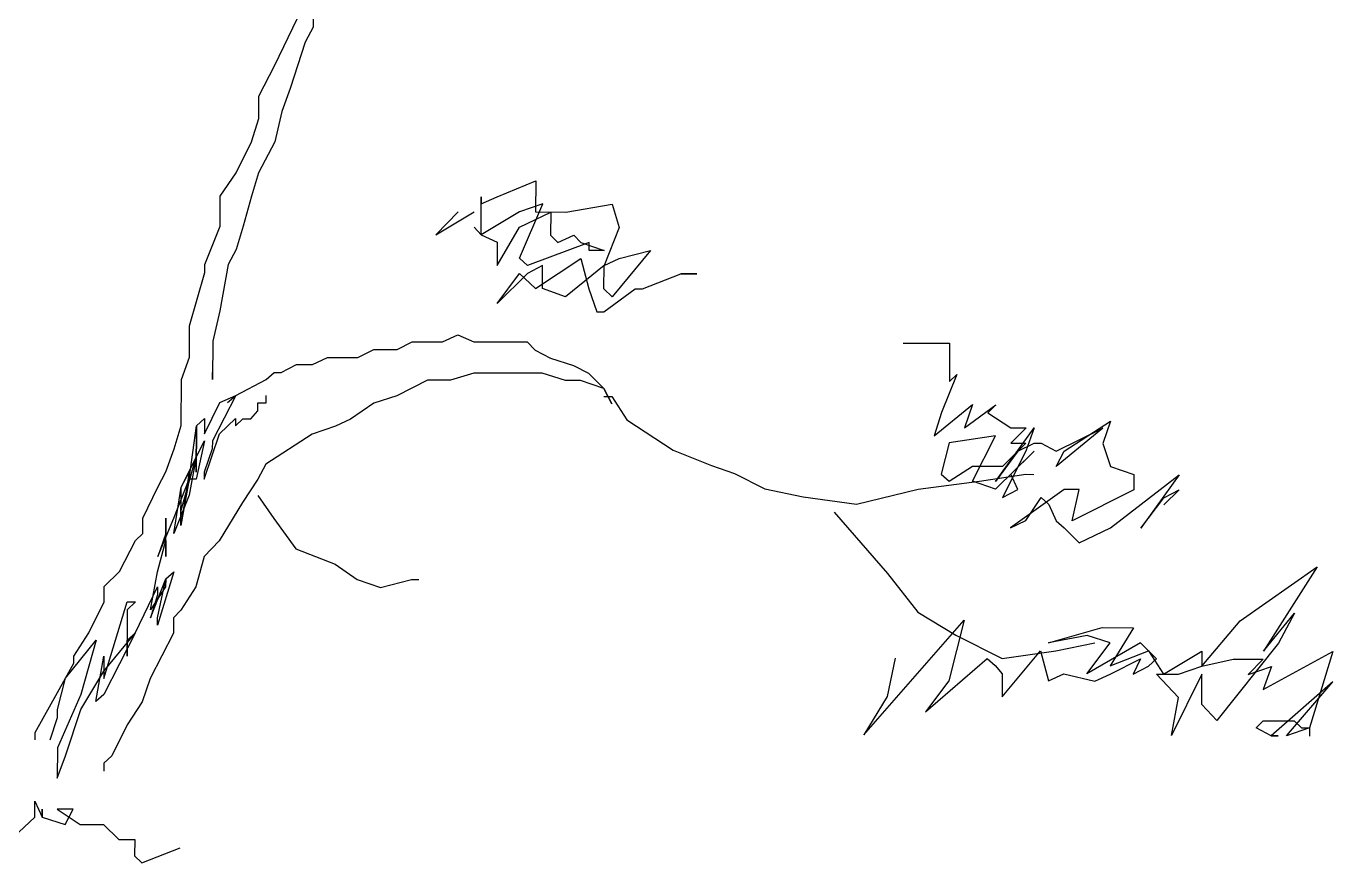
# Model space of a CAD drawing. Extents: x 2.52 to 6.06, y 1.1 to 8.22.
# Drawn here: x 4.393 to 5.476, y 5.581 to 6.275 of the extents above; entities that cross this region are included whole.
import ezdxf

# ---------------------------------------------------------------- set-up
doc = ezdxf.new("R2010")
doc.units = 0
doc.header["$LTSCALE"] = 0.4
doc.header["$MEASUREMENT"] = 0
doc.layers.add('CERCHA', color=7, linetype='CONTINUOUS')

msp = doc.modelspace()

# ---------------------------------------------------------------- linework, layer by layer
at = {"layer": 'CERCHA'}
for p, q in [((4.6307, 6.2996), (4.6306, 6.2745)), ((4.5988, 6.2429), (4.6173, 6.2812)), ((4.6306, 6.2745), (4.6239, 6.262)), ((4.6239, 6.262), (4.6113, 6.2236)), ((4.5854, 6.2171), (4.5988, 6.2429)), ((4.5854, 6.1986), (4.5854, 6.2171)), ((4.6113, 6.2236), (4.6046, 6.2044)), ((4.5794, 6.1794), (4.5854, 6.1986)), ((4.6046, 6.2044), (4.5986, 6.1794)), ((4.5668, 6.1536), (4.5794, 6.1794)), ((4.5986, 6.1794), (4.5852, 6.1535)), ((4.5534, 6.1344), (4.5668, 6.1536)), ((4.5852, 6.1535), (4.5793, 6.1344)), ((4.7831, 6.1338), (4.8149, 6.147)), ((4.8149, 6.147), (4.8148, 6.1212)), ((4.5534, 6.1093), (4.5534, 6.1344)), ((4.5793, 6.1344), (4.5726, 6.1093)), ((4.7697, 6.1021), (4.7698, 6.1338)), ((4.7698, 6.1279), (4.7831, 6.1338)), ((4.7698, 6.1338), (4.7698, 6.1279)), ((4.7321, 6.1022), (4.7639, 6.1213)), ((4.7506, 6.1213), (4.7321, 6.1022)), ((4.8015, 6.1212), (4.7697, 6.1021)), ((4.8014, 6.0828), (4.8208, 6.1278)), ((4.8208, 6.1278), (4.8015, 6.1212)), ((4.8015, 6.1086), (4.8274, 6.1211)), ((4.8148, 6.1212), (4.8399, 6.1211)), ((4.8274, 6.1211), (4.8273, 6.1019)), ((4.8399, 6.1211), (4.8784, 6.1276)), ((4.8784, 6.1276), (4.8842, 6.1084)), ((4.5407, 6.0776), (4.5534, 6.1093)), ((4.5726, 6.1093), (4.5666, 6.0901)), ((4.7638, 6.1087), (4.7697, 6.1021)), ((4.783, 6.0769), (4.8015, 6.1086)), ((4.8842, 6.1084), (4.8716, 6.0767)), ((4.7697, 6.1021), (4.783, 6.0961)), ((4.8273, 6.1019), (4.8332, 6.096)), ((4.8332, 6.096), (4.8465, 6.1019)), ((4.8465, 6.1019), (4.8524, 6.0959)), ((4.5666, 6.0901), (4.5599, 6.0775)), ((4.783, 6.0961), (4.783, 6.0769)), ((4.8591, 6.0959), (4.8081, 6.0769)), ((4.8524, 6.0959), (4.8716, 6.0892)), ((4.8591, 6.0893), (4.8591, 6.0959)), ((4.8716, 6.0892), (4.8591, 6.0893)), ((4.91, 6.0891), (4.8782, 6.0508)), ((4.8841, 6.0826), (4.91, 6.0891)), ((4.5407, 6.0709), (4.5407, 6.0776)), ((4.5599, 6.0775), (4.5532, 6.0392)), ((4.8081, 6.0769), (4.8014, 6.0828)), ((4.8206, 6.0768), (4.808, 6.0702)), ((4.8147, 6.0576), (4.8524, 6.0827)), ((4.8206, 6.0576), (4.8206, 6.0768)), ((4.8716, 6.0767), (4.8397, 6.0509)), ((4.8524, 6.0827), (4.859, 6.0575)), ((4.8715, 6.0575), (4.8716, 6.0767)), ((4.8716, 6.0767), (4.8841, 6.0826)), ((4.528, 6.0267), (4.5407, 6.0709)), ((4.7829, 6.0452), (4.8014, 6.0702)), ((4.808, 6.0702), (4.7829, 6.0452)), ((4.8014, 6.0702), (4.8147, 6.0576)), ((4.9033, 6.0574), (4.9351, 6.0699)), ((4.9484, 6.0698), (4.9351, 6.0699)), ((4.9351, 6.0699), (4.9484, 6.0698)), ((4.8397, 6.0509), (4.8206, 6.0576)), ((4.859, 6.0575), (4.8656, 6.0383)), ((4.8782, 6.0508), (4.8715, 6.0575)), ((4.8715, 6.0383), (4.8974, 6.0574)), ((4.8974, 6.0574), (4.9033, 6.0574)), ((4.5532, 6.0392), (4.5472, 6.0141)), ((4.8656, 6.0383), (4.8715, 6.0383)), ((4.528, 6.0008), (4.528, 6.0267)), ((4.5472, 6.0141), (4.5471, 5.9823)), ((4.7, 6.007), (4.7126, 6.0136)), ((4.7126, 6.0136), (4.7377, 6.0135)), ((4.7377, 6.0135), (4.7503, 6.0194)), ((4.7503, 6.0194), (4.7636, 6.0135)), ((4.7636, 6.0135), (4.8079, 6.0134)), ((4.8079, 6.0134), (4.8145, 6.0067)), ((5.1195, 6.0125), (5.1579, 6.0124)), ((5.1579, 6.0124), (5.1579, 5.9806)), ((4.5213, 5.9824), (4.528, 6.0008)), ((4.6299, 5.9946), (4.6424, 6.0005)), ((4.6424, 6.0005), (4.6675, 6.0004)), ((4.6675, 6.0004), (4.6808, 6.0071)), ((4.6808, 6.0071), (4.7, 6.007)), ((4.8145, 6.0067), (4.8271, 6)), ((4.8271, 6), (4.8462, 5.994)), ((4.604, 5.9881), (4.6166, 5.9947)), ((4.6166, 5.9947), (4.6299, 5.9946)), ((4.8462, 5.994), (4.8588, 5.9874)), ((4.5212, 5.944), (4.5213, 5.9824)), ((4.5471, 5.9882), (4.5471, 5.9823)), ((4.5471, 5.9823), (4.5471, 5.9882)), ((4.5663, 5.969), (4.5914, 5.9822)), ((4.5914, 5.9822), (4.5981, 5.9881)), ((4.5981, 5.9881), (4.604, 5.9881)), ((4.7251, 5.9818), (4.6999, 5.9686)), ((4.7443, 5.9818), (4.7251, 5.9818)), ((4.7635, 5.9876), (4.7443, 5.9818)), ((4.8204, 5.9875), (4.7635, 5.9876)), ((4.8396, 5.9815), (4.8204, 5.9875)), ((4.8521, 5.9815), (4.8396, 5.9815)), ((4.8713, 5.9748), (4.8521, 5.9815)), ((4.8588, 5.9874), (4.8713, 5.9748)), ((5.1638, 5.9865), (5.1511, 5.9548)), ((5.1579, 5.9806), (5.1638, 5.9865)), ((4.5663, 5.969), (4.547, 5.9313)), ((4.553, 5.9631), (4.5663, 5.969)), ((4.5596, 5.9631), (4.5663, 5.969)), ((4.5914, 5.963), (4.5914, 5.9689)), ((4.6999, 5.9686), (4.6807, 5.9627)), ((4.8779, 5.9622), (4.8713, 5.9748)), ((4.8713, 5.9748), (4.8779, 5.9622)), ((4.8713, 5.9681), (4.8779, 5.9681)), ((4.8779, 5.9681), (4.8904, 5.9489)), ((4.5403, 5.9373), (4.553, 5.9631)), ((4.5788, 5.9497), (4.5847, 5.9564)), ((4.5847, 5.963), (4.5914, 5.963)), ((4.5847, 5.9564), (4.5847, 5.963)), ((4.6807, 5.9627), (4.6615, 5.9495)), ((5.1452, 5.9356), (5.177, 5.9614)), ((5.177, 5.9614), (5.1703, 5.9422)), ((5.1703, 5.9422), (5.1962, 5.9613)), ((5.1962, 5.9613), (5.1896, 5.9547)), ((4.5337, 5.9439), (4.5404, 5.9498)), ((4.5404, 5.9498), (4.5403, 5.9373)), ((4.5529, 5.9372), (4.5662, 5.9498)), ((4.5662, 5.9498), (4.5662, 5.9438)), ((4.5662, 5.9438), (4.5721, 5.9497)), ((4.5721, 5.9497), (4.5788, 5.9497)), ((4.6615, 5.9495), (4.6489, 5.9436)), ((4.8904, 5.9489), (4.9288, 5.9237)), ((5.1511, 5.9548), (5.1452, 5.9356)), ((5.1896, 5.9547), (5.2087, 5.9421)), ((5.253, 5.9228), (5.2914, 5.9478)), ((5.2914, 5.9478), (5.2848, 5.9293)), ((4.5152, 5.9248), (4.5212, 5.944)), ((4.5277, 5.8996), (4.5337, 5.9439)), ((4.5336, 5.9055), (4.5337, 5.9439)), ((4.5337, 5.9439), (4.5336, 5.9055)), ((4.5402, 5.8996), (4.5529, 5.9372)), ((4.6297, 5.937), (4.5912, 5.912)), ((4.6489, 5.9436), (4.6297, 5.937)), ((5.1961, 5.9355), (5.1577, 5.9297)), ((5.1768, 5.8979), (5.1961, 5.9355)), ((5.196, 5.8978), (5.2279, 5.9421)), ((5.2213, 5.9421), (5.2087, 5.9296)), ((5.2087, 5.9421), (5.2213, 5.9421)), ((5.2279, 5.9421), (5.2212, 5.9229)), ((5.2848, 5.9419), (5.2463, 5.9102)), ((5.2463, 5.9228), (5.2848, 5.9419)), ((4.5085, 5.9056), (4.5152, 5.9248)), ((4.521, 5.893), (4.5403, 5.9314)), ((4.5403, 5.9314), (4.5336, 5.8996)), ((4.5469, 5.9247), (4.5402, 5.9055)), ((4.547, 5.9313), (4.5469, 5.9247)), ((5.1577, 5.9297), (5.151, 5.9039)), ((5.2087, 5.9296), (5.2212, 5.9295)), ((5.2146, 5.9229), (5.2279, 5.9295)), ((5.2212, 5.9295), (5.2146, 5.9229)), ((5.2279, 5.9295), (5.2338, 5.9295)), ((5.2338, 5.9295), (5.2463, 5.9228)), ((5.2848, 5.9293), (5.2913, 5.9101)), ((4.521, 5.8738), (4.5336, 5.9181)), ((4.5336, 5.9181), (4.5276, 5.8863)), ((4.9288, 5.9237), (4.9605, 5.911)), ((5.2279, 5.9229), (5.196, 5.8912)), ((5.2146, 5.9229), (5.196, 5.8978)), ((5.2212, 5.9229), (5.2019, 5.8845)), ((5.202, 5.9104), (5.2146, 5.9229)), ((5.2086, 5.9037), (5.2279, 5.9229)), ((5.2463, 5.9102), (5.253, 5.9228)), ((4.5018, 5.8931), (4.5085, 5.9056)), ((4.5277, 5.9055), (4.5209, 5.8613)), ((4.521, 5.893), (4.5277, 5.9055)), ((4.5402, 5.9055), (4.5402, 5.8996)), ((4.5912, 5.912), (4.5845, 5.8995)), ((4.9605, 5.911), (4.9797, 5.9043)), ((4.9797, 5.9043), (5.0047, 5.8917)), ((5.151, 5.9039), (5.1576, 5.8979)), ((5.1576, 5.8979), (5.1769, 5.9104)), ((5.1769, 5.9104), (5.202, 5.9104)), ((5.1827, 5.8979), (5.2212, 5.9037)), ((5.2145, 5.8911), (5.2086, 5.9037)), ((5.2212, 5.9037), (5.2278, 5.9036)), ((5.2912, 5.8592), (5.3482, 5.9033)), ((5.2913, 5.9101), (5.3105, 5.9034)), ((5.3105, 5.9034), (5.3105, 5.8909)), ((5.3482, 5.9033), (5.3163, 5.8591)), ((4.4892, 5.8673), (4.5018, 5.8931)), ((4.515, 5.8672), (4.5277, 5.8996)), ((4.515, 5.8546), (4.521, 5.893)), ((4.5277, 5.8996), (4.5209, 5.8613)), ((4.5209, 5.8613), (4.521, 5.893)), ((4.5336, 5.8996), (4.5277, 5.8996)), ((4.5845, 5.8995), (4.5719, 5.8803)), ((5.0047, 5.8917), (5.0365, 5.885)), ((5.0808, 5.8789), (5.1318, 5.8914)), ((5.1318, 5.8914), (5.1827, 5.8979)), ((5.196, 5.8912), (5.1768, 5.8979)), ((4.5276, 5.8863), (4.515, 5.8546)), ((4.5845, 5.8862), (4.5978, 5.867)), ((5.0365, 5.885), (5.0808, 5.8789)), ((5.2019, 5.8845), (5.2145, 5.8911)), ((5.2529, 5.891), (5.2085, 5.8594)), ((5.2211, 5.8653), (5.2337, 5.8844)), ((5.2337, 5.8844), (5.2403, 5.8785)), ((5.2654, 5.891), (5.2529, 5.891)), ((5.2595, 5.8652), (5.2654, 5.891)), ((5.3105, 5.8909), (5.2595, 5.8652)), ((5.3163, 5.8591), (5.3356, 5.8842)), ((5.3482, 5.8908), (5.3356, 5.8782)), ((5.3356, 5.8842), (5.3482, 5.8908)), ((4.5209, 5.8613), (4.521, 5.8738)), ((4.5719, 5.8803), (4.5527, 5.8486)), ((5.0623, 5.8723), (5.1065, 5.8213)), ((5.2403, 5.8785), (5.2462, 5.8652)), ((4.4892, 5.8547), (4.4892, 5.8673)), ((4.5017, 5.8355), (4.515, 5.8672)), ((4.5083, 5.8354), (4.5084, 5.8672)), ((4.5084, 5.8672), (4.5084, 5.8546)), ((4.5978, 5.867), (4.6161, 5.8418)), ((5.2085, 5.8594), (5.2211, 5.8653)), ((5.2462, 5.8652), (5.2528, 5.8593)), ((5.2528, 5.8593), (5.2653, 5.8467)), ((5.2653, 5.8467), (5.2912, 5.8592)), ((4.4699, 5.823), (4.4832, 5.8488)), ((4.4832, 5.8488), (4.4892, 5.8547)), ((4.5016, 5.8229), (4.5083, 5.8487)), ((4.5084, 5.8546), (4.5017, 5.8355)), ((4.5083, 5.8487), (4.5083, 5.8354)), ((4.5527, 5.8486), (4.5401, 5.8354)), ((4.6161, 5.8418), (4.6486, 5.8292)), ((4.5401, 5.8354), (4.5333, 5.8103)), ((4.6486, 5.8292), (4.667, 5.8165)), ((5.3988, 5.7821), (5.4625, 5.8269)), ((5.4625, 5.8269), (5.418, 5.7569)), ((4.4573, 5.8105), (4.4699, 5.823)), ((4.4956, 5.7912), (4.5016, 5.8229)), ((4.4956, 5.7845), (4.5083, 5.817)), ((4.5149, 5.8229), (4.5015, 5.7786)), ((4.5015, 5.7845), (4.5083, 5.817)), ((4.5083, 5.817), (4.5082, 5.8103)), ((4.5083, 5.817), (4.5149, 5.8229)), ((4.667, 5.8165), (4.6862, 5.8098)), ((4.6862, 5.8098), (4.7121, 5.8164)), ((4.7121, 5.8164), (4.718, 5.8164)), ((5.1065, 5.8213), (5.1315, 5.7894)), ((4.4572, 5.7979), (4.4573, 5.8105)), ((4.483, 5.772), (4.5016, 5.8103)), ((4.5082, 5.8103), (4.4956, 5.7912)), ((4.5016, 5.8103), (4.5016, 5.8037)), ((4.5333, 5.8103), (4.5207, 5.7911)), ((4.4446, 5.7721), (4.4572, 5.7979)), ((4.4571, 5.7344), (4.4764, 5.7979)), ((4.4764, 5.7979), (4.4831, 5.7978)), ((4.4831, 5.7978), (4.4764, 5.7912)), ((4.5016, 5.8037), (4.4956, 5.7845)), ((4.4764, 5.7912), (4.4763, 5.7528)), ((4.5015, 5.7786), (4.5015, 5.7845)), ((4.5207, 5.7911), (4.5148, 5.7845)), ((4.5148, 5.7845), (4.5148, 5.7719)), ((5.1315, 5.7894), (5.1632, 5.7702)), ((5.418, 5.7569), (5.4439, 5.7886)), ((5.4439, 5.7886), (5.4305, 5.7635)), ((5.0869, 5.6876), (5.1699, 5.7827)), ((5.1699, 5.7827), (5.1572, 5.7325)), ((5.24, 5.764), (5.2843, 5.7765)), ((5.2843, 5.7765), (5.3102, 5.7764)), ((5.3102, 5.7764), (5.2909, 5.7447)), ((5.367, 5.7445), (5.3988, 5.7821)), ((4.4253, 5.7345), (4.4505, 5.7662)), ((4.432, 5.7529), (4.4446, 5.7721)), ((4.4505, 5.7662), (4.4378, 5.7212)), ((4.483, 5.772), (4.457, 5.7211)), ((4.4571, 5.7403), (4.483, 5.772)), ((4.4763, 5.7528), (4.4764, 5.7661)), ((4.4764, 5.7661), (4.483, 5.772)), ((4.5148, 5.7719), (4.4955, 5.7343)), ((5.1632, 5.7702), (5.2016, 5.7508)), ((5.2718, 5.7699), (5.24, 5.764)), ((5.2459, 5.7574), (5.2784, 5.7639)), ((5.2717, 5.7381), (5.2909, 5.7639)), ((5.3161, 5.7638), (5.2717, 5.7381)), ((5.2909, 5.7639), (5.2718, 5.7699)), ((5.3293, 5.7505), (5.3161, 5.7638)), ((5.4305, 5.7635), (5.3794, 5.6994)), ((4.432, 5.747), (4.432, 5.7529)), ((4.4504, 5.7152), (4.4571, 5.7529)), ((4.4571, 5.7529), (4.4571, 5.7344)), ((5.1129, 5.7511), (5.1062, 5.7193)), ((5.1379, 5.7067), (5.189, 5.7509)), ((5.189, 5.7509), (5.1956, 5.745)), ((5.2015, 5.7191), (5.2333, 5.7574)), ((5.2016, 5.7508), (5.2459, 5.7574)), ((5.2333, 5.7574), (5.2399, 5.7323)), ((5.2909, 5.7447), (5.3227, 5.7572)), ((5.3227, 5.7572), (5.3352, 5.7379)), ((5.3352, 5.7379), (5.367, 5.757)), ((5.367, 5.757), (5.367, 5.7445)), ((5.4179, 5.7251), (5.4756, 5.7567)), ((5.4756, 5.7567), (5.4562, 5.6933)), ((4.4253, 5.7345), (4.432, 5.747)), ((4.4378, 5.7086), (4.4571, 5.7403)), ((5.1956, 5.745), (5.2015, 5.7383)), ((5.2909, 5.738), (5.316, 5.7505)), ((5.316, 5.7505), (5.3101, 5.738)), ((5.3101, 5.738), (5.3227, 5.7446)), ((5.3227, 5.7446), (5.3293, 5.7505)), ((5.3477, 5.7379), (5.367, 5.7445)), ((5.367, 5.7445), (5.3928, 5.7503)), ((5.3928, 5.7503), (5.4179, 5.7503)), ((5.4179, 5.7503), (5.4054, 5.7377)), ((5.4054, 5.7377), (5.4246, 5.7443)), ((5.4246, 5.7443), (5.4179, 5.7251)), ((4.4001, 5.6895), (4.4253, 5.7345)), ((4.4186, 5.7087), (4.4253, 5.7345)), ((4.4955, 5.7343), (4.4888, 5.7151)), ((5.1572, 5.7325), (5.1379, 5.7067)), ((5.2015, 5.7383), (5.2015, 5.7191)), ((5.2399, 5.7323), (5.2525, 5.7382)), ((5.2525, 5.7382), (5.2783, 5.7322)), ((5.2783, 5.7322), (5.2909, 5.738)), ((5.3293, 5.7379), (5.3477, 5.7379)), ((5.3477, 5.7187), (5.3293, 5.7379)), ((5.3669, 5.7378), (5.3417, 5.687)), ((5.3669, 5.7127), (5.3669, 5.7378)), ((5.4755, 5.7316), (5.4244, 5.6867)), ((5.437, 5.6867), (5.4755, 5.7316)), ((4.4378, 5.7212), (4.4185, 5.6769)), ((4.457, 5.7211), (4.4504, 5.7152)), ((5.1062, 5.7193), (5.0869, 5.6876)), ((5.3417, 5.687), (5.3477, 5.7187)), ((4.4186, 5.702), (4.4186, 5.7087)), ((4.4251, 5.6702), (4.4378, 5.7086)), ((4.4888, 5.7151), (4.4762, 5.6959)), ((5.3794, 5.6994), (5.3669, 5.7127)), ((4.4126, 5.6836), (4.4186, 5.702)), ((5.4119, 5.6934), (5.4178, 5.6993)), ((5.4178, 5.6993), (5.4436, 5.6992)), ((5.4436, 5.6992), (5.4495, 5.6933)), ((4.4001, 5.6836), (4.4001, 5.6895)), ((4.4762, 5.6959), (4.4635, 5.6701)), ((5.4244, 5.6867), (5.4119, 5.6934)), ((5.4303, 5.6867), (5.4244, 5.6867)), ((5.4244, 5.6867), (5.4303, 5.6867)), ((5.4562, 5.6933), (5.437, 5.6867)), ((5.4495, 5.6933), (5.4562, 5.6933)), ((5.4562, 5.6933), (5.4562, 5.6866)), ((4.4185, 5.6769), (4.4184, 5.6518)), ((4.4184, 5.6518), (4.4251, 5.6702)), ((4.4635, 5.6701), (4.4569, 5.6642)), ((4.4569, 5.6642), (4.4569, 5.6576)), ((4.3999, 5.6326), (4.4058, 5.6193)), ((4.3999, 5.6193), (4.3999, 5.6326)), ((4.4058, 5.626), (4.4058, 5.6193)), ((4.4058, 5.6193), (4.4058, 5.626)), ((4.4184, 5.6259), (4.4375, 5.6133)), ((4.4317, 5.6259), (4.4184, 5.6259)), ((4.425, 5.6134), (4.4317, 5.6259)), ((4.3866, 5.6068), (4.3999, 5.6193)), ((4.4058, 5.6193), (4.425, 5.6134)), ((4.4375, 5.6133), (4.4567, 5.6133)), ((4.4567, 5.6133), (4.4693, 5.6007)), ((4.4693, 5.6007), (4.4826, 5.6007)), ((4.4826, 5.6007), (4.4825, 5.5874)), ((4.4884, 5.5814), (4.5202, 5.5939)), ((4.4825, 5.5874), (4.4884, 5.5814))]:
    msp.add_line(p, q, dxfattribs=at)

doc.saveas('drawing.dxf')
